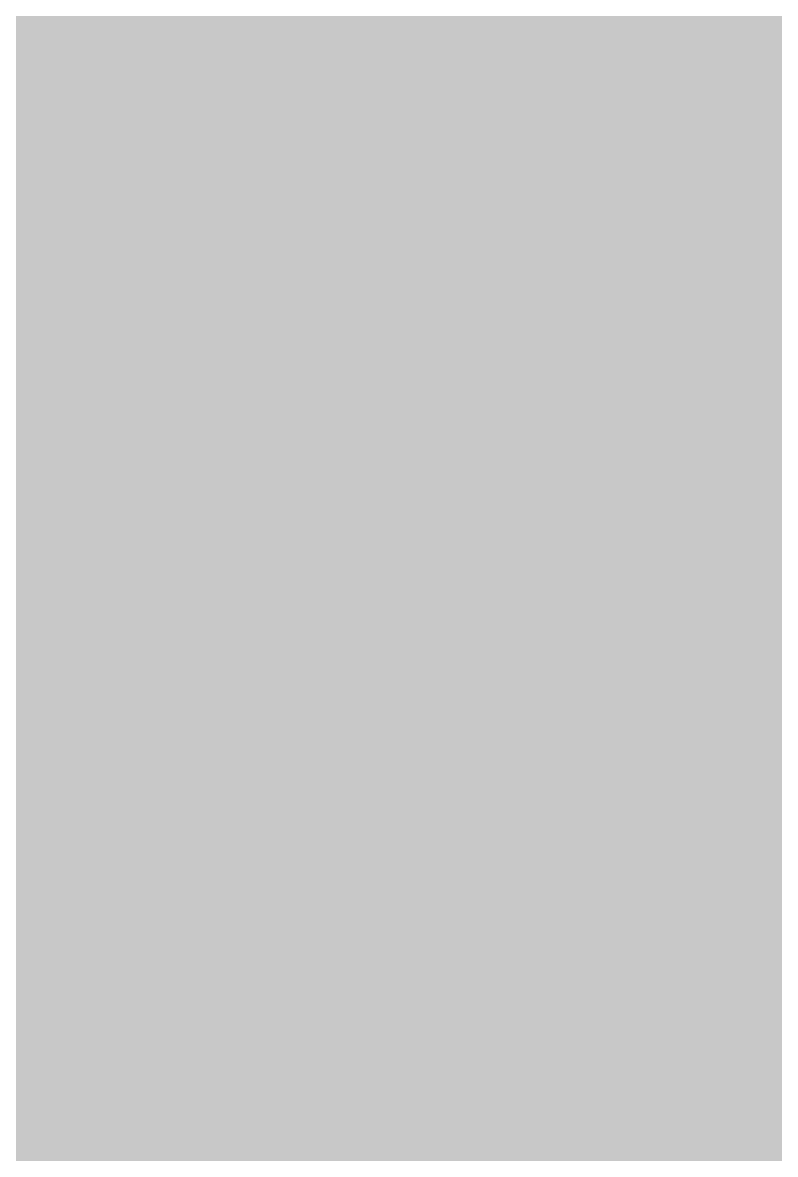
# Model space of a CAD drawing. Extents: x -5280327 to 29700, y -3925683 to 5564800.
# Drawn here: x 17804.1 to 18064.4, y 2974 to 3365.2 of the extents above; entities that cross this region are included whole.
import ezdxf

# ---------------------------------------------------------------- set-up
doc = ezdxf.new("R2010")
doc.units = 0
doc.linetypes.add('6', pattern=[2640.8740234375, 1320.43701171875, -1320.43701171875])
doc.layers.get('0').update_dxf_attribs({"linetype": 'CONTINUOUS'})

msp = doc.modelspace()

# ---------------------------------------------------------------- linework, layer by layer
at = {"color": 7, "linetype": '6', "const_width": 10343.08203125}
msp.add_lwpolyline([(0, 29405.619140625), (24528.31640625, 0)], dxfattribs=at)
msp.add_lwpolyline([(0, 29405.619140625), (24528.31640625, 0)], dxfattribs=at)
at = {"layer": 'PUNTOS GEODESICOS', "color": 7, "const_width": 33.25140380859375}
for points in [[(17914.997996175625, 3302.536770058104), (17931.015276391925, 3330.275604222383), (17936.805969414396, 3329.6644848439555), (17932.153783169775, 3285.5824552730355), (17926.12054803205, 3286.219171255928), (17929.60488834762, 3319.2352167719773), (17929.703293009494, 3317.2628840578964), (17916.21628071557, 3293.456812750789), (17911.9111581533, 3293.911152863036), (17903.626659498947, 3319.4017666104896), (17904.19860168766, 3321.916463077604), (17900.714261369812, 3288.9004174886036), (17894.68102623209, 3289.537133471496), (17899.33321247671, 3333.6191631153674), (17905.123905499182, 3333.0080437369397), (17914.997996175625, 3302.536770058104)], [(17858.239073288223, 3293.383026119218), (17858.843793508695, 3299.1130836157236), (17870.788992727652, 3297.8524499156956), (17870.788992727652, 3297.8524499156956), (17873.767015396395, 3297.7493517859825), (17876.152450198242, 3298.1311456558183), (17877.94529351071, 3298.9978482310266), (17877.94529351071, 3298.9978482310266), (17879.228322258565, 3300.2623801510836), (17880.084317422203, 3301.8376495078587), (17880.513273810688, 3303.7236723506153), (17880.522872544203, 3303.8146256384207), (17880.522872544203, 3303.8146256384207), (17880.544079025574, 3305.871414971682), (17880.14696611161, 3307.6760068460503), (17879.331528271698, 3309.228415705861), (17879.331528271698, 3309.228415705861), (17878.033033576525, 3310.4639420850854), (17876.1867539518, 3311.3178763045266), (17873.79268466937, 3311.7902315683514), (17860.33159722609, 3313.210844100999), (17860.920319557372, 3318.7893128088126), (17874.381407000652, 3317.368700203214), (17874.381407000652, 3317.368700203214), (17876.497404236918, 3317.3276216774), (17878.277524473513, 3317.6864420488714), (17879.721763264974, 3318.445172552111), (17879.721763264974, 3318.445172552111), (17880.82196174287, 3319.5910483330103), (17881.569965427243, 3321.1112963669248), (17881.96576866437, 3323.005927012924), (17881.96576866437, 3323.005927012924), (17881.96576866437, 3323.005927012924), (17881.963123561203, 3325.0464979825283), (17881.490190291388, 3326.762017834494), (17880.546962929915, 3328.15249561477), (17880.546962929915, 3328.15249561477), (17879.133797679227, 3329.2212987504927), (17877.25105483844, 3329.9717889056565), (17874.898729351127, 3330.4039738130878), (17862.286539312372, 3331.7349982665833), (17862.891259532844, 3337.465055690138), (17876.625206857778, 3336.015646913635), (17876.625206857778, 3336.015646913635), (17880.56216178695, 3335.2357038809146), (17883.681940250906, 3333.8130799379323), (17885.984536668886, 3331.7477812125894), (17885.984536668886, 3331.7477812125894), (17887.498882062075, 3329.152563332579), (17888.25391337438, 3326.140176016549), (17888.249623089556, 3322.710627143228), (17888.249623089556, 3322.710627143228), (17888.249623089556, 3322.710627143228), (17887.80810202504, 3320.592611550307), (17886.948553657207, 3318.6447344110575), (17885.670970371782, 3316.8670060845493), (17885.670970371782, 3316.8670060845493), (17883.961744206303, 3315.4209510933106), (17881.80727238696, 3314.4680849868732), (17879.207548459846, 3314.0084194374285), (17879.207548459846, 3314.0084194374285), (17881.661596680133, 3313.0716098159473), (17883.651872620474, 3311.645563805383), (17885.178370355865, 3309.730293880389), (17885.178370355865, 3309.730293880389), (17886.211704955946, 3307.4992078753703), (17886.72249710988, 3305.125702827953), (17886.710739631973, 3302.6097928177182), (17886.70114089846, 3302.5188395299124), (17886.70114089846, 3302.5188395299124), (17885.958591902567, 3299.1944557854495), (17884.49032031352, 3296.4167013233127), (17882.296319128014, 3294.185592557521), (17882.296319128014, 3294.185592557521), (17879.501974679715, 3292.624141470104), (17876.232677547152, 3291.8553461094134), (17872.488422610062, 3291.8792244943943), (17858.239073288223, 3293.383026119218)], [(17859.25312779265, 3337.8490050489177), (17865.407633989136, 3337.199490727317), (17860.755447744516, 3293.1174611563965), (17854.600941548026, 3293.766975477997), (17859.25312779265, 3337.8490050489177)], [(17984.464568815125, 3279.6020177507444), (17984.464568815125, 3279.6020177507444), (17980.652157175107, 3280.3841518725917), (17977.623091827663, 3281.8431777321134), (17975.37733810274, 3283.979116995814), (17975.37733810274, 3283.979116995814), (17973.899799648843, 3286.6811576017235), (17973.175405278093, 3289.8384718033644), (17973.20412220804, 3293.45107929756), (17975.319043190775, 3313.4911216418714), (17975.319043190775, 3313.4911216418714), (17976.054912485775, 3317.0750853602085), (17977.439202762307, 3320.025190593941), (17979.47188056313, 3322.3414486505044), (17979.47188056313, 3322.3414486505044), (17982.126507730198, 3323.934682384826), (17985.376673008494, 3324.715707575566), (17989.222341128396, 3324.684533633428), (17989.222341128396, 3324.684533633428), (17993.005124518462, 3323.9123455315353), (17996.026241272455, 3322.4745877173536), (17998.285653232335, 3320.3712694556843), (17998.285653232335, 3320.3712694556843), (17999.782146437796, 3317.6876722978154), (18000.514537955576, 3314.509069405646), (18000.48278773548, 3310.835472013661), (17998.367866752746, 3290.7954296693497), (17998.367866752746, 3290.7954296693497), (17997.633660275354, 3287.2112974337538), (17996.25444723782, 3284.2606485677197), (17994.230188262452, 3281.9435029139727), (17994.230188262452, 3281.9435029139727), (17991.58059255067, 3280.3497450982704), (17988.325398591514, 3279.5692428216926), (17984.464568815125, 3279.6020177507444)], [(18021.4834856982, 3320.7280638265825), (18016.83129945358, 3276.646034182711), (18010.64647549297, 3277.2987480707507), (18014.58835544619, 3314.6502339793037), (18007.906231800967, 3311.4621904730557), (18008.581342733873, 3317.85923884407), (18015.29866173759, 3321.380777714622), (18021.4834856982, 3320.7280638265825)], [(17985.085286924786, 3285.4836641088937), (17987.159259907352, 3285.4640530769857), (17988.8537701641, 3285.882998728689), (17990.16878119892, 3286.740521490339), (17990.16878119892, 3286.740521490339), (17991.142756820915, 3287.9814676326555), (17991.81418989427, 3289.550668544317), (17992.183042792134, 3291.44814355739), (17994.29796377487, 3311.488185901701), (17994.29796377487, 3311.488185901701), (17994.33491112697, 3313.436018321868), (17994.006391528834, 3315.1158606626555), (17993.312366471342, 3316.5277251069133), (17993.312366471342, 3316.5277251069133), (17992.204426424083, 3317.632439562393), (17990.634191217225, 3318.390823255654), (17988.601623018734, 3318.802887275279), (17988.601623018734, 3318.802887275279), (17986.52780628623, 3318.824191796216), (17984.83385357266, 3318.410288676978), (17983.51972853466, 3317.5611887872933), (17983.51972853466, 3317.5611887872933), (17982.546264672135, 3316.325304728362), (17981.874322613734, 3314.751040566096), (17981.503867151383, 3312.8384077538317), (17979.388946168652, 3292.7983654095206), (17979.388946168652, 3292.7983654095206), (17979.353577101963, 3290.8657010746633), (17979.682654243283, 3289.1909013392924), (17980.376143262238, 3287.773985170719), (17980.376143262238, 3287.773985170719), (17981.48317303361, 3286.660858275295), (17983.052899255425, 3285.897411258478), (17985.085286924786, 3285.4836641088937)], [(17944.43916223679, 3303.2309771994983), (17964.81269998872, 3301.080860892465), (17964.19198187906, 3295.199214607267), (17943.81844412713, 3297.3493309143005), (17944.43916223679, 3303.2309771994983)], [(17852.27417723825, 3219.72419774556), (17865.680574283528, 3240.4425782308786), (17865.535071714963, 3239.3543382707), (17865.535071714963, 3239.3543382707), (17864.834336540487, 3238.5563170565697), (17863.983657904886, 3237.951232638658), (17862.983032552704, 3237.539097783423), (17862.983032552704, 3237.539097783423), (17861.861001102257, 3237.2998681288627), (17860.64610611874, 3237.2134895375125), (17859.33834520388, 3237.2799749217343), (17859.33834520388, 3237.2799749217343), (17856.41198925203, 3237.985628543251), (17853.979441679687, 3239.4327952377425), (17852.040701604597, 3241.6214876987165), (17852.040701604597, 3241.6214876987165), (17850.699451294924, 3244.4045159486054), (17850.05937238963, 3247.6346815475044), (17850.120465568074, 3251.3119952921907), (17850.12366514591, 3251.3423130061583), (17850.12366514591, 3251.3423130061583), (17850.900681575044, 3255.2676594260447), (17852.32731580933, 3258.4738670502097), (17854.403568400456, 3260.9609436114797), (17854.403568400456, 3260.9609436114797), (17857.05460074923, 3262.665256992753), (17860.205574933538, 3263.5231703350973), (17863.85648969725, 3263.534689620513), (17863.85648969725, 3263.534689620513), (17867.422530412765, 3262.758126197779), (17870.318885486802, 3261.251787184509), (17872.545550884246, 3259.015678489749), (17872.545550884246, 3259.015678489749), (17874.045632960195, 3256.1239269894418), (17874.76224270898, 3252.650653723434), (17874.695374276278, 3248.5958665704547), (17874.692174698437, 3248.5655487835356), (17874.692174698437, 3248.5655487835356), (17874.409591726562, 3246.7270955909275), (17873.941533532023, 3244.809431918389), (17873.287994078113, 3242.8125681249894), (17873.287994078113, 3242.8125681249894), (17872.46246601425, 3240.799796229363), (17871.4784462917, 3238.834399058293), (17870.335929452805, 3236.9163887216782), (17858.94408543165, 3219.020290575639), (17852.27417723825, 3219.72419774556)], [(17956.610246786626, 3208.253284589691), (17956.610246786626, 3208.253284589691), (17953.04330757456, 3209.021434405261), (17950.14429716367, 3210.502499623102), (17947.913186653892, 3212.6965013261083), (17947.913186653892, 3212.6965013261083), (17946.406517946816, 3215.5259409800306), (17945.680853700946, 3218.9133048767712), (17945.73616685138, 3222.8586122754455), (17945.739366429218, 3222.8889300623646), (17945.739366429218, 3222.8889300623646), (17946.031538413863, 3224.8183444944584), (17946.507073264616, 3226.8067406238597), (17947.16594409441, 3228.8541350104897), (17947.16594409441, 3228.8541350104897), (17947.991293373132, 3230.897588135886), (17948.966284674087, 3232.874148809395), (17950.09089053115, 3234.783831767159), (17961.674239872835, 3252.7516857294167), (17968.34414806623, 3252.0477786324473), (17954.776563466832, 3231.2544427644702), (17954.922066035397, 3232.342682651698), (17954.922066035397, 3232.342682651698), (17956.421909834506, 3233.8704490357163), (17958.397101382794, 3234.6736232304206), (17960.847610679084, 3234.752219461294), (17960.847610679084, 3234.752219461294), (17964.00409100298, 3234.0325050806478), (17966.56112017968, 3232.6028489343216), (17968.518666185897, 3230.463265028944), (17968.518666185897, 3230.463265028944), (17969.82657586876, 3227.687168382702), (17970.434722128095, 3224.3479617579815), (17970.34307133796, 3220.445661204045), (17970.339871760123, 3220.415343417126), (17970.339871760123, 3220.415343417126), (17969.566307470424, 3216.506670430448), (17968.145803703446, 3213.3100264890277), (17966.078326963197, 3210.8254307790285), (17966.078326963197, 3210.8254307790285), (17963.432337851325, 3209.120592149155), (17960.276321686244, 3208.2632030340937), (17956.610246786626, 3208.253284589691)], [(17890.972286617434, 3215.180370734015), (17890.972286617434, 3215.180370734015), (17888.604790443642, 3215.5818033572127), (17886.47442815514, 3216.261346797856), (17884.58118958207, 3217.219020315059), (17884.58118958207, 3217.219020315059), (17882.943510259553, 3218.4358453637706), (17881.57983235898, 3219.892829246407), (17880.490147308592, 3221.5899903466693), (17880.490147308592, 3221.5899903466693), (17879.685002102557, 3223.5142919213463), (17879.174949603064, 3225.6526841689615), (17878.959982152515, 3228.0051839412417), (17878.959982152515, 3228.0051839412417), (17885.26607717189, 3227.3396717144938), (17885.26607717189, 3227.3396717144938), (17885.26607717189, 3227.3396717144938), (17885.521444022786, 3225.563663431249), (17886.122638024168, 3224.0951708411208), (17887.069649785848, 3222.934210358127), (17887.069649785848, 3222.934210358127), (17888.319568113508, 3222.0614657461374), (17889.829489550204, 3221.4576073460003), (17891.599403882774, 3221.122652593051), (17891.599403882774, 3221.122652593051), (17893.508405353274, 3221.1051240259408), (17895.152631306864, 3221.483393331766), (17896.53207011695, 3222.2574781647154), (17896.53207011695, 3222.2574781647154), (17897.606112917503, 3223.3976005767095), (17898.33416072511, 3224.8739694884534), (17898.71620076875, 3226.686601970527), (17898.8569821959, 3228.020583646594), (17898.8569821959, 3228.020583646594), (17898.89334532748, 3230.0757733790138), (17898.53744547729, 3231.8351419325018), (17897.789269550587, 3233.2987045538575), (17897.789269550587, 3233.2987045538575), (17896.675581728872, 3234.4295733986355), (17895.223155939453, 3235.190849971514), (17893.431979757836, 3235.5825482061728), (17890.30925001227, 3235.912104716632), (17890.92996812193, 3241.793751074781), (17894.052697867497, 3241.464194564322), (17894.052697867497, 3241.464194564322), (17895.675982487675, 3241.466598816839), (17897.0694139957, 3241.840682256075), (17898.23298013578, 3242.586456481271), (17898.23298013578, 3242.586456481271), (17899.139902200015, 3243.6760909764835), (17899.763411695945, 3245.081746544578), (17900.103495401167, 3246.8034342011847), (17900.24747640615, 3248.167733591219), (17900.24747640615, 3248.167733591219), (17900.25030230973, 3249.7921757006416), (17899.891911648152, 3251.189053124454), (17899.17229092316, 3252.3583753463113), (17899.17229092316, 3252.3583753463113), (17898.115546742993, 3253.270348077067), (17896.745795776307, 3253.8951704619653), (17895.063025170013, 3254.2328509633453), (17895.063025170013, 3254.2328509633453), (17893.570408155603, 3254.242208048307), (17892.205195391536, 3253.9417794178335), (17890.967375262615, 3253.3315731695075), (17890.967375262615, 3253.3315731695075), (17889.88814698857, 3252.3844528450504), (17888.998717964216, 3251.0732754205774), (17888.299077611635, 3249.398049504328), (17888.299077611635, 3249.398049504328), (17882.023300356377, 3250.060362164637), (17882.023300356377, 3250.060362164637), (17882.023300356377, 3250.060362164637), (17883.262541419546, 3253.330631296635), (17884.9592419584, 3255.9974137877834), (17887.11339318232, 3258.060718027469), (17887.11339318232, 3258.060718027469), (17889.654948218376, 3259.470030638943), (17892.513868188624, 3260.174833357728), (17895.69014243535, 3260.1751328223813), (17895.69014243535, 3260.1751328223813), (17899.16843540694, 3259.4708438259086), (17902.003676905835, 3258.1599962867363), (17904.195853695957, 3256.2425969893266), (17904.195853695957, 3256.2425969893266), (17905.690730811322, 3253.7856799838346), (17906.434084994627, 3250.8562729007103), (17906.425901211085, 3247.4543842022927), (17906.349111342977, 3246.726757826897), (17906.349111342977, 3246.726757826897), (17905.927986356408, 3244.6406513053003), (17905.129635359564, 3242.788500577561), (17903.95404322647, 3241.1703165134068), (17903.95404322647, 3241.1703165134068), (17902.43987524147, 3239.8297039385166), (17900.62580772049, 3238.8102579760607), (17898.511826574835, 3238.1119909547906), (17898.511826574835, 3238.1119909547906), (17900.659842083525, 3237.147870594628), (17902.40013888541, 3235.7737523385704), (17903.732703302147, 3233.989649244883), (17903.732703302147, 3233.989649244883), (17904.62315679836, 3231.8570930198757), (17905.037132292022, 3229.437603916522), (17904.974615019633, 3226.7311966709644), (17904.897825151525, 3226.003570295569), (17904.897825151525, 3226.003570295569), (17904.15379975112, 3222.4715667220694), (17902.73656746678, 3219.596459547444), (17900.64611376527, 3217.3782659881736), (17900.64611376527, 3217.3782659881736), (17897.95319918737, 3215.874233837576), (17894.72859437306, 3215.1415956421674), (17890.972286617434, 3215.180370734015)], [(17861.66157926629, 3242.736703186838), (17863.478487643566, 3242.7663598170816), (17865.048542148033, 3243.26486188328), (17866.37173985937, 3244.232220546966), (17866.37173985937, 3244.232220546966), (17867.41349718323, 3245.6312104914687), (17868.139233655347, 3247.424598010728), (17868.54894524972, 3249.6123936097165), (17868.552144827558, 3249.6427113966356), (17868.552144827558, 3249.6427113966356), (17868.60210441127, 3251.8105709661445), (17868.26138659375, 3253.6654146872283), (17867.52998705491, 3255.207251314031), (17867.52998705491, 3255.207251314031), (17866.43431346376, 3256.3958252102125), (17865.000776478028, 3257.1908748303863), (17863.229372431913, 3257.592407761477), (17863.229372431913, 3257.592407761477), (17861.396330323485, 3257.571271465994), (17859.818304692762, 3257.0940416033536), (17858.495293230386, 3256.1607255416257), (17858.495293230386, 3256.1607255416257), (17857.457800464654, 3254.8021647114037), (17856.736331842592, 3253.0491947071846), (17856.330886151387, 3250.9018234806485), (17856.32768657355, 3250.871505766681), (17856.32768657355, 3250.871505766681), (17856.27185955034, 3248.64806905916), (17856.607779746235, 3246.7477425297975), (17857.335446247067, 3245.1705358811014), (17857.335446247067, 3245.1705358811014), (17858.431820616508, 3243.9563471426563), (17859.873865480586, 3243.145065881708), (17861.66157926629, 3242.736703186838)], [(17923.80642558523, 3211.7152278786334), (17923.80642558523, 3211.7152278786334), (17921.43892660054, 3212.1166607936357), (17919.30856748541, 3212.7962038695227), (17917.415328547584, 3213.753877459677), (17917.415328547584, 3213.753877459677), (17915.777646418726, 3214.9707028731445), (17914.413971686972, 3216.4276863910254), (17913.324286276387, 3218.1248474912877), (17913.324286276387, 3218.1248474912877), (17912.51913826173, 3220.0491493577692), (17912.009088931056, 3222.1875412406284), (17911.79412112031, 3224.5400410858597), (17911.79412112031, 3224.5400410858597), (17918.10021613741, 3223.874528859112), (17918.10021613741, 3223.874528859112), (17918.10021613741, 3223.874528859112), (17918.35558018196, 3222.0985208676725), (17918.95677735444, 3220.630027912788), (17919.903788753643, 3219.4690675027455), (17919.903788753643, 3219.4690675027455), (17921.1537042704, 3218.5963231825604), (17922.663628880473, 3217.992464417667), (17924.433542850566, 3217.657509737669), (17924.433542850566, 3217.657509737669), (17926.342541512447, 3217.639981535315), (17927.986770637137, 3218.0182504763843), (17929.366209084747, 3218.792335309334), (17929.366209084747, 3218.792335309334), (17930.440249076677, 3219.9324580131324), (17931.1683000531, 3221.408826633072), (17931.55033973427, 3223.2214591151455), (17931.691121161413, 3224.5554407912123), (17931.691121161413, 3224.5554407912123), (17931.727481486654, 3226.6106308154367), (17931.37158480756, 3228.36999907712), (17930.623408516105, 3229.833561698476), (17930.623408516105, 3229.833561698476), (17929.509717885765, 3230.9644308350585), (17928.057295269726, 3231.7257071161325), (17926.266118723353, 3232.117405350791), (17923.143388980065, 3232.446961934201), (17923.764107089726, 3238.3286082193995), (17926.886836833015, 3237.9990517089404), (17926.886836833015, 3237.9990517089404), (17928.510118644568, 3238.001456326213), (17929.903553323693, 3238.3755393277424), (17931.067119103576, 3239.1213136258893), (17931.067119103576, 3239.1213136258893), (17931.97403835919, 3240.2109484129064), (17932.597551026214, 3241.616603616245), (17932.937634368962, 3243.3382913458026), (17933.081615373947, 3244.7025907358375), (17933.081615373947, 3244.7025907358375), (17933.084438468904, 3246.3270331370645), (17932.726050976144, 3247.723910196121), (17932.00642988868, 3248.8932324909297), (17932.00642988868, 3248.8932324909297), (17930.94968290217, 3249.805205586441), (17929.57993510658, 3250.4300276065833), (17927.897164135527, 3250.7677081809147), (17927.897164135527, 3250.7677081809147), (17926.404544312496, 3250.777065557681), (17925.039334721805, 3250.4766364895004), (17923.801514228133, 3249.8664303141254), (17923.801514228133, 3249.8664303141254), (17922.722283145464, 3248.919310354425), (17921.832857292207, 3247.6081324922443), (17921.13321657715, 3245.9329066489463), (17921.13321657715, 3245.9329066489463), (17914.857439324172, 3246.595219309255), (17914.857439324172, 3246.595219309255), (17914.857439324172, 3246.595219309255), (17916.09667757872, 3249.8654888060096), (17917.79338128867, 3252.532270932402), (17919.947532150116, 3254.595575172087), (17919.947532150116, 3254.595575172087), (17922.48908437755, 3256.0048880753666), (17925.348007518896, 3256.709690429395), (17928.524281400867, 3256.7099899669997), (17928.524281400867, 3256.7099899669997), (17932.002571563833, 3256.0057012623315), (17934.837816236108, 3254.6948533584036), (17937.029992663753, 3252.777454133945), (17937.029992663753, 3252.777454133945), (17938.5248669705, 3250.3205374202576), (17939.2682243249, 3247.3911299723773), (17939.26004017888, 3243.989241346911), (17939.18325030849, 3243.2616149715154), (17939.18325030849, 3243.2616149715154), (17938.76212251558, 3241.175508741723), (17937.963774689833, 3239.323357649228), (17936.788182194265, 3237.7051736580247), (17936.788182194265, 3237.7051736580247), (17935.274011398364, 3236.3645613749395), (17933.459947050764, 3235.3451151206787), (17931.34596554035, 3234.646848099409), (17931.34596554035, 3234.646848099409), (17933.493978240418, 3233.682728031051), (17935.2342782134, 3232.3086094102378), (17936.566842269942, 3230.5245063895013), (17936.566842269942, 3230.5245063895013), (17937.457292955256, 3228.3919504562987), (17937.871271622294, 3225.9724609881896), (17937.80875398743, 3223.2660538155824), (17937.73196411704, 3222.5384274401868), (17937.73196411704, 3222.5384274401868), (17936.987935910292, 3219.006424231444), (17935.570706797054, 3216.1313166191107), (17933.48025273306, 3213.913123132792), (17933.48025273306, 3213.913123132792), (17930.787335346544, 3212.409091273999), (17927.562733703333, 3211.676452786786), (17923.80642558523, 3211.7152278786334)], [(17992.446770853, 3249.5041141943657), (17987.794584608375, 3205.4220846234452), (17981.609760647767, 3206.074798511485), (17985.551640603266, 3243.426284347087), (17978.869516958046, 3240.23824091379), (17979.54462789095, 3246.6352892118534), (17986.261946892388, 3250.1568280824054), (17992.446770853, 3249.5041141943657)], [(18010.333325503256, 3202.583632578955), (18010.333325503256, 3202.583632578955), (18006.520910988507, 3203.3657669926074), (18003.491848887392, 3204.824792487373), (18001.24609479087, 3206.9607318240246), (18001.24609479087, 3206.9607318240246), (17999.768553459962, 3209.66277279469), (17999.044162337817, 3212.8200865586246), (17999.07287889617, 3216.4326941257714), (18001.187799878906, 3236.4727364700825), (18001.187799878906, 3236.4727364700825), (18001.923666296894, 3240.0567004802238), (18003.307959822036, 3243.0068053492005), (18005.34063725126, 3245.3230634787155), (18005.34063725126, 3245.3230634787155), (18007.995261541313, 3246.9162975777926), (18011.24543006822, 3247.6973224037765), (18015.091097816527, 3247.666148461639), (18015.091097816527, 3247.666148461639), (18018.87387832958, 3246.893960651551), (18021.89499833218, 3245.4562024726133), (18024.154409920466, 3243.3528842838955), (18024.154409920466, 3243.3528842838955), (18025.650900251192, 3240.669287490782), (18026.383295015305, 3237.490684233857), (18026.35154442361, 3233.817086841872), (18024.236623440876, 3213.777044497561), (18024.236623440876, 3213.777044497561), (18023.502414086473, 3210.1929126267205), (18022.123204297546, 3207.242263395931), (18020.098944950583, 3204.925117742184), (18020.098944950583, 3204.925117742184), (18017.449346364065, 3203.331360218286), (18014.19415565124, 3202.5508575769522), (18010.333325503256, 3202.583632578955)], [(18043.410006586306, 3199.092893119109), (18043.410006586306, 3199.092893119109), (18041.042497370207, 3199.494327128379), (18038.912149806445, 3200.1738689640956), (18037.01890954866, 3201.1315427001523), (18037.01890954866, 3201.1315427001523), (18035.381217188395, 3202.348369134937), (18034.01755400801, 3203.8053514855983), (18032.92786727746, 3205.502512731763), (18032.92786727746, 3205.502512731763), (18032.1227090314, 3207.4268156925123), (18031.61267125437, 3209.5652063352018), (18031.397702121383, 3211.917706326335), (18031.397702121383, 3211.917706326335), (18037.70379713848, 3211.2521940995875), (18037.70379713848, 3211.2521940995875), (18037.70379713848, 3211.2521940995875), (18037.95915095163, 3209.4761872024155), (18038.560359675474, 3208.007693080312), (18039.50736975472, 3206.846732743221), (18039.50736975472, 3206.846732743221), (18040.75727504007, 3205.9739895173034), (18042.26721120151, 3205.37012951224), (18044.03712385164, 3205.0351749781444), (18044.03712385164, 3205.0351749781444), (18045.946112282116, 3205.017647797107), (18047.59035295817, 3205.395915570957), (18048.96979008582, 3206.170000549809), (18048.96979008582, 3206.170000549809), (18050.04381984635, 3207.310124347876), (18050.771882374138, 3208.7864917276447), (18051.153920737623, 3210.599124355621), (18051.294702162486, 3211.9331060316877), (18051.294702162486, 3211.9331060316877), (18051.331052256322, 3213.98829715018), (18050.975167128596, 3215.747664171693), (18050.226989517178, 3217.2112269389513), (18050.226989517178, 3217.2112269389513), (18049.113288655433, 3218.3420971698015), (18047.66087759076, 3219.1033722107054), (18045.869699724426, 3219.495070591266), (18042.746969981137, 3219.8246271746766), (18043.3676880908, 3225.7062734598744), (18046.490417834088, 3225.3767169494154), (18046.490417834088, 3225.3767169494154), (18048.113689414236, 3225.379122588005), (18049.50713564473, 3225.7532044223153), (18050.670700104652, 3226.4989788663647), (18050.670700104652, 3226.4989788663647), (18051.577609128857, 3227.58861474765), (18052.20113334725, 3228.994268710818), (18052.541215370038, 3230.715956586278), (18052.68519637502, 3232.080255976313), (18052.68519637502, 3232.080255976313), (18052.688009238576, 3233.704699471808), (18052.32963329718, 3235.101575363645), (18051.61001088975, 3236.270897804356), (18051.61001088975, 3236.270897804356), (18050.55325367184, 3237.182871848233), (18049.183517427613, 3237.8076927011566), (18047.500745136604, 3238.14537342139), (18047.500745136604, 3238.14537342139), (18046.008115082164, 3238.154731819473), (18044.642917042842, 3237.8543015840733), (18043.405095229205, 3237.244095554601), (18043.405095229205, 3237.244095554601), (18042.325853915132, 3236.296976616217), (18041.43643961552, 3234.985797586817), (18040.73679757822, 3233.3105718894217), (18040.73679757822, 3233.3105718894217), (18034.46102032525, 3233.97288454973), (18034.46102032525, 3233.97288454973), (18034.46102032525, 3233.97288454973), (18035.70024834839, 3237.2431550678016), (18037.396963609706, 3239.9099360269747), (18039.551113151192, 3241.9732404125625), (18039.551113151192, 3241.9732404125625), (18042.09265514722, 3243.3825544101096), (18044.95158983993, 3244.087355596919), (18048.12786240194, 3244.0876552074747), (18048.12786240194, 3244.0876552074747), (18051.6061423335, 3243.3833675970745), (18054.44139855714, 3242.0725184529765), (18056.633573664825, 3240.1551193744203), (18056.633573664825, 3240.1551193744203), (18058.128437740168, 3237.6982037550006), (18058.871806645933, 3234.76879506695), (18058.863621179953, 3231.3669065873864), (18058.786831309568, 3230.639280211991), (18058.786831309568, 3230.639280211991), (18058.36569328525, 3228.5531750764667), (18057.56735701087, 3226.701022743801), (18056.39176319534, 3225.0828389714516), (18056.39176319534, 3225.0828389714516), (18054.877582168032, 3223.7422277096825), (18053.063529371797, 3222.7227802152515), (18050.949546541426, 3222.024513339884), (18050.949546541426, 3222.024513339884), (18053.097549010086, 3221.060394365794), (18054.837860534437, 3219.6862745048106), (18056.170423271014, 3217.9021716299767), (18056.170423271014, 3217.9021716299767), (18057.060863724924, 3215.769616791042), (18057.474853943328, 3213.3501260827625), (18057.412334988505, 3210.6437190560578), (18057.335545118116, 3209.916092680662), (18057.335545118116, 3209.916092680662), (18056.591506679964, 3206.384090493236), (18055.174289118087, 3203.508981786635), (18053.083833734137, 3201.2907883732673), (18053.083833734137, 3201.2907883732673), (18050.390906116212, 3199.786757608742), (18047.166316024366, 3199.0541178813587), (18043.410006586306, 3199.092893119109)], [(18010.954043612917, 3208.4652789371044), (18013.02801371847, 3208.4456681970014), (18014.72252722383, 3208.8646135569), (18016.037537887052, 3209.7221363185495), (18016.037537887052, 3209.7221363185495), (18017.011510632034, 3210.9630828256227), (18017.682946954, 3212.5322832995766), (18018.05179948027, 3214.4297583856005), (18020.166720463, 3234.4698007299116), (18020.166720463, 3234.4698007299116), (18020.20366493809, 3236.417633514835), (18019.87514858856, 3238.097475417915), (18019.181123159473, 3239.509339935124), (18019.181123159473, 3239.509339935124), (18018.073180235202, 3240.6140546824086), (18016.502948276953, 3241.372438010914), (18014.470379706865, 3241.7845021034896), (18014.470379706865, 3241.7845021034896), (18012.396560099627, 3241.8058069162316), (18010.702610632386, 3241.391903505189), (18009.38848522279, 3240.542803615504), (18009.38848522279, 3240.542803615504), (18008.41501848325, 3239.3069198483777), (18007.74307967346, 3237.7326553213557), (18007.372623839517, 3235.820022582043), (18005.257702856783, 3215.7799802377317), (18005.257702856783, 3215.7799802377317), (18005.22233091536, 3213.847316194679), (18005.55141130073, 3212.1725161675035), (18006.24489995037, 3210.7555999989295), (18006.24489995037, 3210.7555999989295), (18007.351926844727, 3209.642473395311), (18008.92165631515, 3208.8790260866886), (18010.954043612917, 3208.4652789371044)], [(18087.638379280852, 3228.360824880803), (18081.362602025594, 3229.0231375411117), (18081.362602025594, 3229.0231375411117), (18081.362602025594, 3229.0231375411117), (18082.60182603642, 3232.29340849689)], [(17957.23736405196, 3214.195566448727), (17959.0844887912, 3214.2050050201724), (17960.664378783164, 3214.6513748496654), (17961.977003402033, 3215.534695634028), (17961.977003402033, 3215.534695634028), (17962.99895466809, 3216.8267803448302), (17963.706849099533, 3218.4994272904514), (17964.10065497627, 3220.5526552923), (17964.10385455411, 3220.5829730792193), (17964.10385455411, 3220.5829730792193), (17964.159071445443, 3222.88141659999), (17963.804296573344, 3224.8450359504504), (17963.039497937312, 3226.4738484929835), (17963.039497937312, 3226.4738484929835), (17961.887717728383, 3227.7279529881534), (17960.37202246681, 3228.567436013673), (17958.492380836014, 3228.9923135458544), (17958.492380836014, 3228.9923135458544), (17956.767389358873, 3228.9461510512965), (17955.271007169173, 3228.419429274533), (17954.00320432273, 3227.412163827119), (17954.00320432273, 3227.412163827119), (17952.99856816859, 3225.9615769617762), (17952.291708315028, 3224.1048786024744), (17951.882595875657, 3221.8420852361837), (17951.87939629782, 3221.8117674492646), (17951.87939629782, 3221.8117674492646), (17951.837781446222, 3219.72307889309), (17952.186509184077, 3217.944020593355), (17952.92555090539, 3216.474610787858), (17952.92555090539, 3216.474610787858), (17954.027436174485, 3215.3449960470653), (17955.464716979044, 3214.585308132349), (17957.23736405196, 3214.195566448727)], [(17908.15752079211, 3139.538230564456), (17921.563917837382, 3160.2566109768236), (17921.418415268818, 3159.168371089596), (17921.418415268818, 3159.168371089596), (17920.71767465036, 3158.3703504590753), (17919.867002160896, 3157.7652653846026), (17918.86637610428, 3157.353130602319), (17918.86637610428, 3157.353130602319), (17917.74433921213, 3157.1139015313684), (17916.52945037475, 3157.027522210506), (17915.221688757734, 3157.0940076676793), (17915.221688757734, 3157.0940076676793), (17912.295327361902, 3157.7996618728057), (17909.8627859357, 3159.246827910736), (17907.924045158452, 3161.435520444661), (17907.924045158452, 3161.435520444661), (17906.582789404798, 3164.218549351111), (17905.94271664564, 3167.4487142934495), (17906.00380912193, 3171.1260280381357), (17906.007008699766, 3171.1563458250544), (17906.007008699766, 3171.1563458250544), (17906.784019684917, 3175.0816928285503), (17908.21066006306, 3178.2878997232033), (17910.28691195431, 3180.774976430376), (17910.28691195431, 3180.774976430376), (17912.937938859104, 3182.479290322307), (17916.088919189548, 3183.3372030810424), (17919.739833248826, 3183.3487224394084), (17919.739833248826, 3183.3487224394084), (17923.30586852264, 3182.5721596002845), (17926.202229742812, 3181.065819930454), (17928.428894438104, 3178.829711308645), (17928.428894438104, 3178.829711308645), (17929.928971067788, 3175.9379603189964), (17930.645586964994, 3172.4646863964276), (17930.57871782785, 3168.4098993163993), (17930.575518250014, 3168.3795816024317), (17930.575518250014, 3168.3795816024317), (17930.292929836432, 3166.541128993433), (17929.824877788033, 3164.623464664334), (17929.171337629687, 3162.6266009438855), (17929.171337629687, 3162.6266009438855), (17928.345804121844, 3160.6138296318686), (17927.361790547715, 3158.6484318042376), (17926.219273006664, 3156.7304215405743), (17914.827428985504, 3138.834323394535), (17908.15752079211, 3139.538230564456)], [(18099.96511158964, 3217.773033133682), (18097.85112824177, 3217.074766331266), (18097.85112824177, 3217.074766331266), (18099.999126700397, 3216.110647794883)], [(18082.282794876428, 3197.3986225640256), (18080.919136228134, 3198.855604404029), (18079.82944897781, 3200.5527657231446), (18079.82944897781, 3200.5527657231446), (18079.024286719432, 3202.4770691216013), (18078.514253472214, 3204.6154593265833), (18078.299283821732, 3206.9679593177166), (18078.299283821732, 3206.9679593177166), (18084.605378841108, 3206.302447090969)], [(18064.134715651577, 3197.3655474408083), (18064.819425317997, 3203.8535490996287), (18071.30742692438, 3203.1688394012945), (18070.622717257964, 3196.680837815425), (18064.134715651577, 3197.3655474408083)], [(17839.639372994883, 3146.7692765418233), (17840.205698279024, 3152.135520887107), (17857.739719537345, 3171.0081437226154), (17857.739719537345, 3171.0081437226154), (17858.68849012725, 3172.1069864823526), (17859.50873012772, 3173.2466365353625), (17860.200435754417, 3174.4271043136655), (17860.200435754417, 3174.4271043136655), (17860.74285361216, 3175.6131112761664), (17861.11523367748, 3176.7693710030408), (17861.317571596104, 3177.895893123846), (17861.32397075178, 3177.9565286976836), (17861.32397075178, 3177.9565286976836), (17861.323879412324, 3179.6017155735276), (17860.952459909062, 3181.020404966786), (17860.209707776005, 3182.212605339797), (17860.209707776005, 3182.212605339797), (17859.11937308611, 3183.1451538090564), (17857.70520897855, 3183.784881873818), (17855.967211659867, 3184.131796829202), (17855.967211659867, 3184.131796829202), (17854.27938524627, 3184.1310998534896), (17852.773193726636, 3183.7535830392358), (17851.44863461379, 3182.9992536086083), (17851.44863461379, 3182.9992536086083), (17850.345962873824, 3181.894517997282), (17849.50543452608, 3180.4657765130323), (17848.9270481936, 3178.713037107539), (17848.923848615763, 3178.6827193206204), (17842.52680030402, 3179.357830246686), (17842.52999988186, 3179.3881480336045), (17842.52999988186, 3179.3881480336045), (17843.7262903411, 3182.8162272321615), (17845.421693771237, 3185.615986765556), (17847.61621057351, 3187.7874342207124), (17847.61621057351, 3187.7874342207124), (17850.235713169815, 3189.2736746692417), (17853.206074891667, 3190.0178087327317), (17856.527294241285, 3190.0198423202296), (17856.527294241285, 3190.0198423202296), (17860.153810079046, 3189.2999106179755), (17863.110319616073, 3187.9762650319003), (17865.39681867819, 3186.048911544002), (17865.39681867819, 3186.048911544002), (17866.958715748176, 3183.581515391226), (17867.741424098513, 3180.6377366309816), (17867.744937671967, 3177.217582631341), (17867.74173809413, 3177.187264844422), (17867.74173809413, 3177.187264844422), (17867.467028393596, 3175.61706720059), (17866.97139705265, 3174.0190864590923), (17866.254837802047, 3172.393332395388), (17866.254837802047, 3172.393332395388), (17865.346264492087, 3170.7878449759764), (17864.274595416256, 3169.25065577797), (17863.03982493223, 3167.781775816999), (17848.445887522263, 3151.7870368244808), (17865.120658003474, 3150.0272690091056), (17864.499939893813, 3144.1456226509563), (17839.639372994883, 3146.7692765418233)], [(17899.803386062114, 3184.992879025533), (17899.221062886507, 3179.4750458915573), (17883.751720359563, 3142.1138907398813), (17877.17276546081, 3142.8081991375334), (17892.60371305142, 3179.805541137987), (17881.38614018278, 3180.989384951669), (17880.71742840555, 3174.6529721544916), (17874.532604444943, 3175.3056860425318), (17875.82203433183, 3187.523745124907), (17899.803386062114, 3184.992879025533)], [(17934.837153563414, 3136.722601957724), (17935.403478849832, 3142.0888463030074), (17952.937500105876, 3160.961469138516), (17952.937500105876, 3160.961469138516), (17953.8862625526, 3162.060312773667), (17954.7065117472, 3163.1999618783116), (17955.398216322945, 3164.380429802517), (17955.398216322945, 3164.380429802517), (17955.940626035233, 3165.5664375674814), (17956.313015296964, 3166.7226962730388), (17956.515352164635, 3167.8492186126973), (17956.52175132031, 3167.909854113584), (17956.52175132031, 3167.909854113584), (17956.521651837676, 3169.5550418648427), (17956.150241528543, 3170.9737303097354), (17955.407488344536, 3172.1659307556974), (17955.407488344536, 3172.1659307556974), (17954.31714551146, 3173.098480173322), (17952.902990598035, 3173.738207143816), (17951.164992228398, 3174.0851222451024), (17951.164992228398, 3174.0851222451024), (17949.477157671623, 3174.084426144804), (17947.97097534612, 3173.706908382185), (17946.646415182317, 3172.95257909746), (17946.646415182317, 3172.95257909746), (17945.5437352969, 3171.847844288597), (17944.70321614556, 3170.419101855982), (17944.124828762127, 3168.6663625234396), (17944.12162918429, 3168.636044809472), (17937.72458087255, 3169.3111557355373), (17937.727780450386, 3169.341473449505), (17937.727780450386, 3169.341473449505), (17938.92406276645, 3172.7695535234766), (17940.619475390722, 3175.5693121085055), (17942.81399114204, 3177.740759636613), (17942.81399114204, 3177.740759636613), (17945.433485595167, 3179.227000960557), (17948.403856511148, 3179.971134075681), (17951.725074809816, 3179.97316773613), (17951.725074809816, 3179.97316773613), (17955.351582504398, 3179.25323690929), (17958.308101235558, 3177.9295903748493), (17960.59459924672, 3176.0022369599023), (17960.59459924672, 3176.0022369599023), (17962.156488171247, 3173.5348416825404), (17962.939205717994, 3170.5910619009796), (17962.94271824278, 3167.1709080472415), (17962.939518664938, 3167.1405903332734), (17962.939518664938, 3167.1405903332734), (17962.664800818948, 3165.570393491905), (17962.16917867213, 3163.9724118020413), (17961.452618370575, 3162.3466578112884), (17961.452618370575, 3162.3466578112884), (17960.54403691744, 3160.7411712672915), (17959.472377035738, 3159.2039811209193), (17958.23760550076, 3157.7351013058505), (17943.643668090794, 3141.7403622403813), (17960.318438572005, 3139.980594425006), (17959.697720462344, 3134.098948139808), (17934.837153563414, 3136.722601957724)], [(17917.544922820147, 3162.550735932783), (17919.36182575116, 3162.5803932195868), (17920.931886404047, 3163.0788945562736), (17922.255083413227, 3164.046253365862), (17922.255083413227, 3164.046253365862), (17923.296835293106, 3165.4452438939743), (17924.02257790908, 3167.238630756673), (17924.432288803575, 3169.4264264286126), (17924.435488381412, 3169.45674414258), (17924.435488381412, 3169.45674414258), (17924.485442521145, 3171.6246043686497), (17924.14473084976, 3173.479447360222), (17923.413330606483, 3175.021284059976), (17923.413330606483, 3175.021284059976), (17922.317651573634, 3176.209858539767), (17920.884120734037, 3177.0049075763313), (17919.112715983487, 3177.406440580373), (17919.112715983487, 3177.406440580373), (17917.279668433355, 3177.3853047955486), (17915.701648948772, 3176.908074276347), (17914.378636781963, 3175.9747582875707), (17914.378636781963, 3175.9747582875707), (17913.341138574524, 3174.6161981139094), (17912.619676098602, 3172.863227380178), (17912.21422970524, 3170.7158562995446), (17912.211030127404, 3170.685538512626), (17912.211030127404, 3170.685538512626), (17912.155197657932, 3168.462102461666), (17912.49112400225, 3166.561775275742), (17913.218789798644, 3164.9845686999975), (17913.218789798644, 3164.9845686999975), (17914.315158726382, 3163.7703805451615), (17915.7572097366, 3162.9590986276526), (17917.544922820147, 3162.550735932783)], [(17978.931825024647, 3131.6092501503144), (17978.931825024647, 3131.6092501503144), (17976.56432066208, 3132.0106835759757), (17974.43396761786, 3132.6902260682527), (17972.540727989282, 3133.6478996584074), (17972.540727989282, 3133.6478996584074), (17970.903040480272, 3134.8647256554846), (17969.539371821706, 3136.3217085168044), (17968.449685715805, 3138.018869762969), (17968.449685715805, 3138.018869762969), (17967.644532323277, 3139.9431722130603), (17967.134489065786, 3142.081563439359), (17966.919520559724, 3144.43406328459), (17966.919520559724, 3144.43406328459), (17973.225615579104, 3143.768551130793), (17973.225615579104, 3143.768551130793), (17973.225615579104, 3143.768551130793), (17973.480974243506, 3141.992543722963), (17974.08217748917, 3140.524050111518), (17975.02918819306, 3139.363089701476), (17975.02918819306, 3139.363089701476), (17976.279098331946, 3138.4903459649), (17977.789029015206, 3137.886486616397), (17979.558942289983, 3137.5515319363994), (17979.558942289983, 3137.5515319363994), (17981.467935573994, 3137.5340043176548), (17983.11217077187, 3137.9122726021633), (17984.49160852416, 3138.686357508064), (17984.49160852416, 3138.686357508064), (17985.565643138223, 3139.8264807954724), (17986.293700187834, 3141.302848758851), (17986.675739175964, 3143.115481386827), (17986.816520603108, 3144.4494629899427), (17986.816520603108, 3144.4494629899427), (17986.852875548197, 3146.5046535977767), (17986.496984942292, 3148.264021202899), (17985.7488079578, 3149.7275839701574), (17985.7488079578, 3149.7275839701574), (17984.63511194731, 3150.8584536903495), (17983.182695404455, 3151.6197292419115), (17981.39151816505, 3152.011427622472), (17978.268788419482, 3152.340984132931), (17978.889506529144, 3158.2226304910805), (17982.01223627471, 3157.8930739076704), (17982.01223627471, 3157.8930739076704), (17983.635512706114, 3157.895479108553), (17985.028953458426, 3158.2695615264724), (17986.192518542994, 3159.0153358246193), (17986.192518542994, 3159.0153358246193), (17987.099432420735, 3160.1049712681975), (17987.722951160948, 3161.5106258149754), (17988.06303380838, 3163.232313544533), (17988.20701481336, 3164.5966130075185), (17988.20701481336, 3164.5966130075185), (17988.20983253045, 3166.2210559194045), (17987.851451110877, 3167.6179323948513), (17987.131829330374, 3168.787254762611), (17987.131829330374, 3168.787254762611), (17986.075076963712, 3169.699228368781), (17984.705335239032, 3170.3240498053137), (17983.022563577226, 3170.661730379645), (17983.022563577226, 3170.661730379645), (17981.529938374042, 3170.671088340021), (17980.16473485654, 3170.3706586882304), (17978.926913669828, 3169.760452512856), (17978.926913669828, 3169.760452512856), (17977.84767720701, 3168.8133331367644), (17976.95825742694, 3167.5021546909743), (17976.258616018844, 3165.826928920628), (17976.258616018844, 3165.826928920628), (17969.98283876359, 3166.4892415079853), (17969.98283876359, 3166.4892415079853), (17969.98283876359, 3166.4892415079853), (17971.222071640263, 3169.759511588349), (17972.918781423403, 3172.426293058181), (17975.072931589533, 3174.4895973708176), (17975.072931589533, 3174.4895973708176), (17977.614478439096, 3175.898910930657), (17980.473407653626, 3176.6037126281253), (17983.64968084256, 3176.6040122386808), (17983.64968084256, 3176.6040122386808), (17987.12796562538, 3175.899724044671), (17989.963216370837, 3174.5888755571336), (17992.155392103166, 3172.6714764056264), (17992.155392103166, 3172.6714764056264), (17993.650261029765, 3170.214560202597), (17994.393624459633, 3167.2851521711077), (17994.385439618298, 3163.883263545641), (17994.308649750186, 3163.155637243197), (17994.308649750186, 3163.155637243197), (17993.887516577128, 3161.069531524063), (17993.089174822286, 3159.217379847958), (17991.913581633682, 3157.599195929706), (17991.913581633682, 3157.599195929706), (17990.39940545991, 3156.2585842302306), (17988.585347185493, 3155.2391372464576), (17986.471364982048, 3154.54087037109), (17986.471364982048, 3154.54087037109), (17988.619372301964, 3153.576750886342), (17990.359678348133, 3152.2026316089677), (17991.692241709356, 3150.4185286611823), (17991.692241709356, 3150.4185286611823), (17992.582687016802, 3148.2859733115897), (17992.996671754747, 3145.8664831869196), (17992.934153426846, 3143.160076087264), (17992.857363558738, 3142.4324497118682), (17992.857363558738, 3142.4324497118682), (17992.11332997184, 3138.9004470137834), (17990.696106931784, 3136.025338817841), (17988.60565217248, 3133.8071454044734), (17988.60565217248, 3133.8071454044734), (17985.91272940809, 3132.3031140563385), (17982.688133835785, 3131.570474912565), (17978.931825024647, 3131.6092501503144)], [(18000.521628782048, 3136.626768089104), (18001.087954066184, 3141.9930123614367), (18019.252178662464, 3172.3562243842366), (18025.618909210083, 3171.6843130246107), (18007.856892724158, 3141.646519282811), (18029.473458821034, 3139.365220241111), (18028.868738600562, 3133.635162744605), (18000.521628782048, 3136.626768089104)], [(18049.135125774803, 3124.6601933676966), (18049.70145106122, 3130.02643771298), (18067.235472317265, 3148.899060475537), (18067.235472317265, 3148.899060475537), (18068.184224986253, 3149.997905204957), (18069.00448521928, 3151.137553069431), (18069.696188534337, 3152.318021139539), (18069.696188534337, 3152.318021139539), (18070.238588471162, 3153.5040299258194), (18070.61098876904, 3154.660287537109), (18070.813324376024, 3155.7868099497186), (18070.8197235317, 3155.8474454506054), (18070.8197235317, 3155.8474454506054), (18070.819614271328, 3157.492634296132), (18070.448215000622, 3158.9113215738057), (18069.705460555924, 3160.1035221656703), (18069.705460555924, 3160.1035221656703), (18068.615107945112, 3161.0360725316605), (18067.20096407239, 3161.6757984078868), (18065.462964439786, 3162.022713655075), (18065.462964439786, 3162.022713655075), (18063.77512010755, 3162.022018576094), (18062.268948820478, 3161.644499573304), (18060.94438739371, 3160.890170434481), (18060.94438739371, 3160.890170434481), (18059.841697732827, 3159.7854367198865), (18059.00118961992, 3158.356693047101), (18058.42280097352, 3156.6039539334124), (18058.419601395683, 3156.5736361464933), (18052.022553083938, 3157.248747072559), (18052.02575266178, 3157.279064859478), (18052.02575266178, 3157.279064859478), (18053.22202520238, 3160.7071458818145), (18054.917448862798, 3163.506903299625), (18057.11196335343, 3165.6783510465857), (18057.11196335343, 3165.6783510465857), (18059.7314480311, 3167.164593391846), (18062.701829983227, 3167.9087253397515), (18066.023047021205, 3167.910759146103), (18066.023047021205, 3167.910759146103), (18069.64954493805, 3167.1908293405795), (18072.606074709915, 3165.8671816389196), (18074.89257145811, 3163.939828369875), (18074.89257145811, 3163.939828369875), (18076.45445060718, 3161.47243411383), (18077.237179190073, 3158.5286531650504), (18077.240690454168, 3155.1084994572143), (18077.23749087633, 3155.078181670295), (18077.23749087633, 3155.078181670295), (18076.96276325488, 3153.507985850243), (18076.46715214421, 3151.9100029931606), (18075.750590581967, 3150.2842492212612), (18075.750590581967, 3150.2842492212612), (18074.84199935109, 3148.678763698581), (18073.770350507817, 3147.1415723849896), (18072.53557771215, 3145.6726926428723), (18057.941640302182, 3129.677953650354), (18074.616410783394, 3127.918185834979), (18073.995692673732, 3122.0365394768296), (18049.135125774803, 3124.6601933676966)], [(18090.556588230236, 3153.7645202576496), (18084.28081097498, 3154.426832917958), (18084.28081097498, 3154.426832917958), (18084.28081097498, 3154.426832917958), (18085.520034073914, 3157.6971040196386)], [(18021.55300035342, 3153.781459889766), (18027.58623549114, 3153.144743906874), (18024.84739682319, 3127.192737490446), (18018.814161685466, 3127.829453473338), (18021.55300035342, 3153.781459889766)], [(17906.55838283265, 3065.4186629456726), (17919.964779877926, 3086.13704335804), (17919.81927730936, 3085.048803470813), (17919.81927730936, 3085.048803470813), (17919.11853616429, 3084.2507829132433), (17918.26786426983, 3083.6456977658195), (17917.267238144825, 3083.233562983536), (17917.267238144825, 3083.233562983536), (17916.145200726056, 3082.9943339855363), (17914.930312481403, 3082.907954591723), (17913.622550795997, 3082.974440121847), (17913.622550795997, 3082.974440121847), (17910.69618887355, 3083.6800943269736), (17908.263648044634, 3085.127260291953), (17906.324907198996, 3087.315952898829), (17906.324907198996, 3087.315952898829), (17904.983650916445, 3090.0989818052785), (17904.343578754575, 3093.329146674666), (17904.40467116019, 3097.006460492303), (17904.40787073803, 3097.0367782062713), (17904.40787073803, 3097.0367782062713), (17905.184881198846, 3100.962125282718), (17906.611522171996, 3104.1683321044197), (17908.687773994854, 3106.6554088115927), (17908.687773994854, 3106.6554088115927), (17911.33880037303, 3108.359722776475), (17914.489781296204, 3109.217635462259), (17918.140695289367, 3109.2291548206254), (17918.140695289367, 3109.2291548206254), (17921.706730036563, 3108.4525919815014), (17924.60309185175, 3106.9462523116704), (17926.829756476367, 3104.710143689862), (17926.829756476367, 3104.710143689862), (17928.329832581716, 3101.818392773164), (17929.04644907393, 3098.345118777644), (17928.979579868395, 3094.2903317705673), (17928.976380290558, 3094.260013983648), (17928.976380290558, 3094.260013983648), (17928.69379135036, 3092.421561447601), (17928.225739896967, 3090.5038970455503), (17927.57219967023, 3088.507033325102), (17927.57219967023, 3088.507033325102), (17926.746665635772, 3086.494262086036), (17925.76265265665, 3084.5288641854545), (17924.620135047204, 3082.6108539217907), (17913.228291026047, 3064.7147557757517), (17906.55838283265, 3065.4186629456726)], [(18102.883320657573, 3143.1767285105284), (18100.769337193437, 3142.478461708112), (18100.769337193437, 3142.478461708112), (18102.91733473561, 3141.51434324468)], [(18034.976729747606, 3126.154396220251), (18035.661439414027, 3132.6423978061202), (18042.149441020414, 3131.957688180737), (18041.464731353994, 3125.4696865948677), (18034.976729747606, 3126.154396220251)], [(18081.432462540146, 3130.019154703429), (18081.217492771117, 3132.371654694563), (18081.217492771117, 3132.371654694563), (18087.523587790492, 3131.706142467815)], [(18019.067606938064, 3053.5450293591693), (18032.47400398106, 3074.263409844488), (18032.328501414777, 3073.175169884309), (18032.328501414777, 3073.175169884309), (18031.627750644704, 3072.3771503480566), (18030.777089615414, 3071.7720641063647), (18029.77646225024, 3071.3599293970324), (18029.77646225024, 3071.3599293970324), (18028.654415206474, 3071.120701420349), (18027.43953782927, 3071.034320932268), (18026.131774901412, 3071.1008065353435), (18026.131774901412, 3071.1008065353435), (18023.205403356245, 3071.806461834738), (18020.77287339022, 3073.2536266324983), (18018.83413130441, 3075.4423193123253), (18018.83413130441, 3075.4423193123253), (18017.49286539914, 3078.2253493130434), (18016.852804100163, 3081.455513015211), (18016.913895265607, 3085.1328269058), (18016.917094843444, 3085.163144692719), (18016.917094843444, 3085.163144692719), (18017.69409567926, 3089.0884927904826), (18019.12074751986, 3092.294698444965), (18021.19699810027, 3094.78177529804), (18021.19699810027, 3094.78177529804), (18023.848014853447, 3096.4860902842393), (18026.99900664407, 3097.3440018028045), (18030.649919394782, 3097.355521307073), (18030.649919394782, 3097.355521307073), (18034.215944516982, 3096.578959489266), (18037.112317197334, 3095.0726186522156), (18039.338980581782, 3092.8365101763097), (18039.338980581782, 3092.8365101763097), (18040.83904706213, 3089.9447602809287), (18041.555674419513, 3086.47148511819), (18041.48880397381, 3082.4166981840635), (18041.485604395973, 3082.386380470096), (18041.485604395973, 3082.386380470096), (18041.203005830776, 3080.5479289553655), (18040.734965242555, 3078.6302633860955), (18040.081423775646, 3076.6333998115497), (18040.081423775646, 3076.6333998115497), (18039.255880116187, 3074.6206295938005), (18038.271878002233, 3072.6552305259997), (18037.12935915262, 3070.7372204082385), (18025.737515131463, 3052.8411222621994), (18019.067606938064, 3053.5450293591693)], [(17844.662149558975, 3071.4910353140913), (17844.662149558975, 3071.4910353140913), (17842.106283133126, 3071.9310814422406), (17839.815036040236, 3072.683805435931), (17837.788407085733, 3073.7492256059118), (17837.788407085733, 3073.7492256059118), (17836.056883319266, 3075.093467065021), (17834.650951393807, 3076.682641211271), (17833.5706118337, 3078.516765407047), (17833.5706118337, 3078.516765407047), (17832.849364586596, 3080.558240679658), (17832.520708467135, 3082.7694556547117), (17832.58464487507, 3085.1504260167153), (17832.66143474318, 3085.878052392111), (17832.66143474318, 3085.878052392111), (17833.072907149133, 3088.017979897614), (17833.842317258142, 3090.031563594133), (17834.969666376484, 3091.9188171235405), (17834.969666376484, 3091.9188171235405), (17836.382231503285, 3093.5716042007293), (17838.007289231882, 3094.8817792757904), (17839.844839906506, 3095.8493543856707), (17839.844839906506, 3095.8493543856707), (17838.509350035165, 3096.976381401693), (17837.395904657624, 3098.335429837699), (17836.504503584663, 3099.926510855222), (17836.504503584663, 3099.926510855222), (17835.885472660593, 3101.6455333858403), (17835.58913727149, 3103.388398701257), (17835.615497948525, 3105.1551165769315), (17835.727483172854, 3106.2162383166306), (17835.727483172854, 3106.2162383166306), (17836.451121062513, 3109.442142982162), (17837.883998106663, 3112.1265495335338), (17840.026114544675, 3114.2694654847196), (17840.026114544675, 3114.2694654847196), (17842.733295004502, 3115.763483697801), (17845.861365064753, 3116.5011925118847), (17849.41032314101, 3116.4825979089696), (17849.41032314101, 3116.4825979089696), (17852.88497912852, 3115.7599587690343), (17855.790146180236, 3114.385530032693), (17858.125819957844, 3112.359317463091), (17858.125819957844, 3112.359317463091), (17859.773422179343, 3109.8164564365143), (17860.614379466435, 3106.8920764931536), (17860.648685602304, 3103.5861852928847), (17860.5367003757, 3102.525063553186), (17860.5367003757, 3102.525063553186), (17860.18862393471, 3100.7599422873536), (17859.52835190397, 3099.1026981110354), (17858.555877900246, 3097.553341310348), (17858.555877900246, 3097.553341310348), (17857.338068302215, 3096.1967802912204), (17855.941793888418, 3095.1179149242903), (17854.367049107725, 3094.3167565899435), (17854.367049107725, 3094.3167565899435), (17855.98235338244, 3092.984789023405), (17857.318332284394, 3091.362113646011), (17858.374980579334, 3089.4487430053655), (17858.374980579334, 3089.4487430053655), (17859.100381941018, 3087.3659640795545), (17859.442624791864, 3085.235053268739), (17859.401703042728, 3083.056024725451), (17859.32491317462, 3082.3283983500555), (17859.32491317462, 3082.3283983500555), (17858.890424545978, 3079.9865389471993), (17858.107430831085, 3077.892631243717), (17856.97592603655, 3076.046691288872), (17856.97592603655, 3076.046691288872), (17855.536521009475, 3074.4784932372813), (17853.829830604718, 3073.2177973828357), (17851.855849820564, 3072.2646215256264), (17851.855849820564, 3072.2646215256264), (17849.65146526813, 3071.645726206427), (17847.253566278243, 3071.3878580323317), (17844.662149558975, 3071.4910353140913)], [(17866.827990841528, 3076.447761271682), (17867.394316127946, 3081.8140056169655), (17885.558540721944, 3112.177217639766), (17891.925271269563, 3111.5053062801394), (17874.163254783638, 3081.4675125383396), (17895.779820880514, 3079.18621349664), (17895.175100660043, 3073.456156000134), (17866.827990841528, 3076.447761271682)], [(17847.391389495697, 3097.352088442714), (17849.170793989884, 3097.3652659817308), (17850.749608341564, 3097.80153287325), (17852.12782926793, 3098.6608999140476), (17852.12782926793, 3098.6608999140476), (17853.227249949312, 3099.880090113436), (17853.969666992452, 3101.3958185290467), (17854.355075995205, 3103.2080952281444), (17854.399870084937, 3103.6325439532047), (17854.399870084937, 3103.6325439532047), (17854.393253913135, 3105.409556628495), (17853.976663581936, 3106.981180978837), (17853.150094401943, 3108.3474256854242), (17853.150094401943, 3108.3474256854242), (17851.97717819617, 3109.4334511391426), (17850.521550015736, 3110.1644121136387), (17848.783205875676, 3110.5403160499336), (17848.783205875676, 3110.5403160499336), (17847.00468840646, 3110.535565468148), (17845.42854234047, 3110.1245573441124), (17844.054765046894, 3109.3072990458973), (17844.054765046894, 3109.3072990458973), (17842.960853003682, 3108.140328113989), (17842.224303824063, 3106.6801761798297), (17841.84511599887, 3104.9268514139517), (17841.7971223313, 3104.4720849019727), (17841.7971223313, 3104.4720849019727), (17841.797693108285, 3102.637810718541), (17842.208952779438, 3101.0156506683848), (17843.030900125104, 3099.605614381061), (17843.030900125104, 3099.605614381061), (17844.20025949736, 3098.485907871504), (17845.653756597865, 3097.7347289841127), (17847.391389495697, 3097.352088442714)], [(17975.393276550385, 3102.7271861449613), (17974.810953374777, 3097.209353010985), (17959.341610847834, 3059.848197859309), (17952.76265594908, 3060.542506256961), (17968.19360353969, 3097.539848257415), (17956.976030671052, 3098.723692071097), (17956.30731889382, 3092.38727927392), (17950.12249493321, 3093.0399931619595), (17951.411924820102, 3105.2580522443345), (17975.393276550385, 3102.7271861449613)], [(17915.945784860687, 3088.431168386951), (17917.762687265084, 3088.4608256737547), (17919.33274851298, 3088.95932693749), (17920.655945453767, 3089.926685747079), (17920.655945453767, 3089.926685747079), (17921.697696804753, 3091.3256763481418), (17922.423440018014, 3093.1190631378895), (17922.83315084412, 3095.306858809829), (17922.836350421956, 3095.337176596748), (17922.836350421956, 3095.337176596748), (17922.88630403507, 3097.5050367498666), (17922.545592958693, 3099.359879741439), (17921.814192647027, 3100.901716514144), (17921.814192647027, 3100.901716514144), (17920.71851308756, 3102.090290993935), (17919.28498284297, 3102.885339957548), (17917.51357802403, 3103.2868729615893), (17917.51357802403, 3103.2868729615893), (17915.680529947284, 3103.2657372497165), (17914.102511057707, 3102.788506657564), (17912.779498822503, 3101.855190668787), (17912.779498822503, 3101.855190668787), (17911.742000088452, 3100.496630568077), (17911.020538205255, 3098.7436597613946), (17910.615091743504, 3096.5962886807615), (17910.611892165667, 3096.5659708938424), (17910.611892165667, 3096.5659708938424), (17910.55605917186, 3094.3425349158338), (17910.8919861089, 3092.442207656959), (17911.619651839188, 3090.865001081214), (17911.619651839188, 3090.865001081214), (17912.71602024031, 3089.6508129993294), (17914.158071843252, 3088.8395310088695), (17915.945784860687, 3088.431168386951)], [(17979.337214946943, 3064.5741277581296), (17979.90354023108, 3069.940372103413), (17998.06776482736, 3100.3035841262135), (18004.43449537498, 3099.631672766587), (17986.672478889053, 3069.5938789518364), (18008.28904498593, 3067.3125799101363), (18007.684324765458, 3061.5825224865816), (17979.337214946943, 3064.5741277581296)], [(17887.8593624129, 3093.6024531452954), (17893.89259755062, 3092.965737162403), (17891.15375888267, 3067.013730745975), (17885.120523744947, 3067.6504467288673), (17887.8593624129, 3093.6024531452954)], [(17845.289266824315, 3077.4333171731273), (17847.333998542497, 3077.4270106153144), (17849.14286226556, 3077.8645435018625), (17850.71585524186, 3078.7459325385953), (17850.71585524186, 3078.7459325385953), (17851.96395364695, 3080.002229290111), (17852.798136788708, 3081.5644728463535), (17853.2184006457, 3083.4326791106837), (17853.26319473771, 3083.857127835744), (17853.26319473771, 3083.857127835744), (17853.2439431067, 3085.788752834933), (17852.75531716409, 3087.500817791279), (17851.79731256701, 3088.993336930265), (17851.79731256701, 3088.993336930265), (17850.442956009876, 3090.1836663239906), (17848.765277070957, 3090.98915183139), (17846.764272230357, 3091.409806656629), (17846.764272230357, 3091.409806656629), (17844.71953911926, 3091.4161218956338), (17842.910676966934, 3090.9785792336256), (17841.337683810532, 3090.097191291161), (17841.337683810532, 3090.097191291161), (17840.088872998273, 3088.834165959173), (17839.252558373075, 3087.251700696573), (17838.828739251017, 3085.3498091452348), (17838.78074558345, 3084.895042706207), (17838.78074558345, 3084.895042706207), (17838.80212887344, 3082.983638246156), (17839.292889438668, 3081.2917752993444), (17840.253026907543, 3079.8194691125727), (17840.253026907543, 3079.8194691125727), (17841.60915961881, 3078.645991663628), (17843.287906654405, 3077.8506022367906), (17845.289266824315, 3077.4333171731273)], [(18028.455008966102, 3076.5575348004472), (18030.271901747783, 3076.587193181519), (18031.841973860846, 3077.0856932780353), (18033.165169559183, 3078.0530522335266), (18033.165169559183, 3078.0530522335266), (18034.20691128745, 3079.452043782955), (18034.93266536588, 3081.2454294784347), (18035.342374947253, 3083.4332252962768), (18035.34557452509, 3083.4635430102444), (18035.34557452509, 3083.4635430102444), (18035.39551851549, 3085.631404257631), (18035.05481830656, 3087.486246081984), (18034.323416752442, 3089.0280829276403), (18034.323416752442, 3089.0280829276403), (18033.227727567977, 3090.2166585016994), (18031.794208188556, 3091.0117062980935), (18030.022802129446, 3091.413239448037), (18030.022802129446, 3091.413239448037), (18028.1897444277, 3091.392104757481), (18026.611736403294, 3090.9148729981093), (18025.28872292792, 3089.981557155235), (18025.28872292792, 3089.981557155235), (18024.251214568867, 3088.62299800289), (18023.52976355312, 3086.8700261019403), (18023.12431584892, 3084.7226551672093), (18023.121116271082, 3084.69233738029), (18023.121116271082, 3084.69233738029), (18023.065273652275, 3082.468902350647), (18023.401211456767, 3080.5685739975042), (18024.128875944603, 3078.9913674947106), (18024.128875944603, 3078.9913674947106), (18025.225234720725, 3077.777180507094), (18026.667297191118, 3076.9658973494147), (18028.455008966102, 3076.5575348004472)], [(18000.368586518314, 3081.728819631743), (18006.401821656036, 3081.0921036488508), (18003.662982988084, 3055.140097159471), (17997.629747850362, 3055.776813215315), (18000.368586518314, 3081.728819631743)], [(17933.147062309312, 3062.612633111209), (17933.83177197801, 3069.1006346970785), (17940.319773582116, 3068.4159250716953), (17939.6350639157, 3061.927923412875), (17933.147062309312, 3062.612633111209)]]:
    msp.add_lwpolyline(points, dxfattribs=at)

doc.saveas('drawing.dxf')
